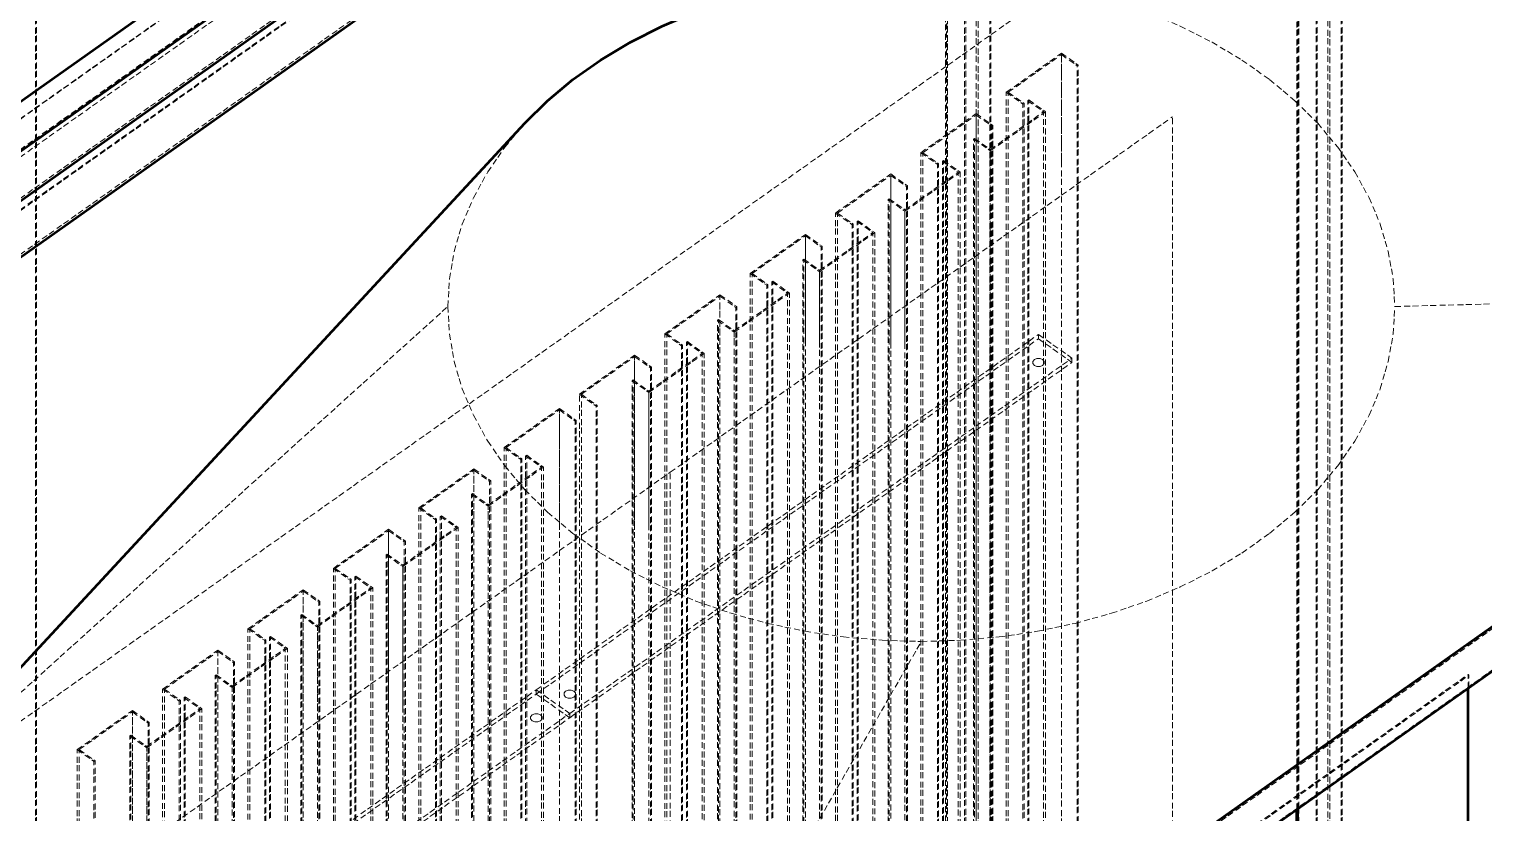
# Model space of a CAD drawing. Header units: millimetres. Extents: x 589 to 12190, y 300 to 8700.
# Drawn here: x 2161 to 3082, y 2345 to 2841 of the extents above; entities that cross this region are included whole.
import ezdxf

# ---------------------------------------------------------------- set-up
doc = ezdxf.new("R2010")
doc.units = ezdxf.units.MM
doc.linetypes.add('Hidden', pattern=[15, 5, -3, 5, -2])
for name, color, linetype, lineweight in [('Default', 7, 'Continuous', 50), ('Edges', 7, 'Hidden', 15), ('HiddenEdges', 2, 'Hidden', 15), ('HiddenSilhouettes', 2, 'Hidden', 15), ('HiddenWires', 7, 'Hidden', 15), ('Silhouettes', 7, 'Continuous', 50)]:
    doc.layers.add(name, color=color, linetype=linetype, lineweight=lineweight)

# ---------------------------------------------------------------- blocks, each defined once
blk = doc.blocks.new('Isometric')
at = {"layer": 'Edges'}
for points in [[(70.7, 190.5), (1329.4, 1080.5)], [(70.7, 180.1), (1277, 1033.1)], [(70.7, 143.1), (1329.4, 1033.1)], [(954.6, 468.8), (987.6, 467.8), (1020.4, 464.9), (1052.8, 460.1), (1084.5, 453.4), (1115.3, 444.9), (1145, 434.7), (1173.4, 422.7), (1200.3, 409.1), (1225.5, 394), (1248.9, 377.5), (1270.3, 359.7), (1289.5, 340.6), (1306.4, 320.5), (1320.9, 299.5), (1332.9, 277.8), (1342.4, 255.4), (1349.1, 232.5), (1353.2, 209.3), (1354.6, 185.9)], [(554.6, 185.9), (556, 209.3), (560, 232.5), (566.8, 255.4), (576.3, 277.8), (588.3, 299.5), (602.8, 320.5), (619.7, 340.6)], [(1354.6, 185.9), (1837.2, 198.8)], [(71.2, -250.7), (554.6, 185.9)], [(554.6, 185.9), (556, 162.6), (560, 139.4), (566.8, 116.5), (576.3, 94.1), (588.3, 72.3), (602.8, 51.3), (619.7, 31.2), (638.9, 12.2), (660.3, -5.6), (683.7, -22.2), (708.9, -37.3), (735.8, -50.9), (764.2, -62.8), (793.9, -73.1), (824.7, -81.6), (856.4, -88.3), (888.8, -93.1), (921.6, -95.9), (954.6, -96.9)], [(954.6, -96.9), (987.6, -95.9), (1020.4, -93.1), (1052.8, -88.3), (1084.5, -81.6), (1115.3, -73.1), (1145, -62.8), (1173.4, -50.9), (1200.3, -37.3), (1225.5, -22.2), (1248.9, -5.6), (1270.3, 12.2), (1289.5, 31.2), (1306.4, 51.3), (1320.9, 72.3), (1332.9, 94.1), (1342.4, 116.5), (1349.1, 139.4), (1353.2, 162.6), (1354.6, 185.9)], [(637.2, -649.8), (954.6, -96.9)], [(662.4, -668.8), (1468.5, -98.8)], [(1273.6, -1090.1), (1273.6, -237.4)]]:
    blk.add_lwpolyline(points, dxfattribs=at)
for points in [[(70.7, 257.3, 0), (1272.8, 1107.3, 0)], [(1417.3, -1763.3, 0), (1417.3, -135.8, 0)]]:
    blk.add_polyline3d(points, dxfattribs=at)
at = {"layer": 'HiddenEdges'}
for points in [[(206.3, -288.8), (206.3, 1379.9)], [(992.1, -843.2), (992.1, 825.5)], [(1002.7, -861.7), (1002.7, 826.6)], [(976.7, -880.6), (976.7, 809.4)], [(1012.4, -858.8), (1012.4, 809.9)], [(1289.1, -1053.2), (1289.1, 615.5)], [(1299.7, -1071.7), (1299.7, 616.6)], [(1273.6, -237.4), (1273.6, 598.2)], [(976.7, -880.1), (976.7, 503.7)], [(1073, 308.8), (1073, 399.8)], [(1073, -379.3), (1073, 398.6)], [(1040.5, -449.3), (1040.5, 356.8)], [(1045.5, -445.8), (1045.5, 360.3)], [(1000.9, 308.8), (1000.9, 348.8)], [(1000.9, -458.5), (1000.9, 347.6)], [(1014.2, -467.9), (1014.2, 338.2)], [(999.6, -478.2), (999.6, 327.9)], [(973.3, -496.8), (973.3, 309.3)], [(1012.9, 308.8), (1012.9, 318.5)], [(1012.9, -421.8), (1012.9, 317.3)], [(928.8, -509.5), (928.8, 296.6)], [(968.4, -500.3), (968.4, 305.8)], [(942.1, -518.9), (942.1, 287.2)], [(927.5, -529.2), (927.5, 276.9)], [(901.2, -547.8), (901.2, 258.3)], [(940.8, 154.4), (940.8, 267.5)], [(940.8, -472.8), (940.8, 266.3)], [(896.3, -551.3), (896.3, 254.8)], [(856.7, -560.5), (856.7, 245.6)], [(870, -569.9), (870, 236.2)], [(855.4, -580.2), (855.4, 225.9)], [(868.7, 154.4), (868.7, 216.5)], [(868.7, -523.8), (868.7, 215.3)], [(824.1, -602.3), (824.1, 203.8)], [(829.1, -598.8), (829.1, 207.3)], [(784.5, 154.4), (784.5, 195.8)], [(784.5, -611.5), (784.5, 194.6)], [(797.8, -620.9), (797.8, 185.2)], [(783.3, -631.2), (783.3, 174.9)], [(796.6, 154.4), (796.6, 165.5)], [(796.6, -574.8), (796.6, 164.3)], [(1053.6, 158.7), (1053.6, 162.3)], [(752, -653.3), (752, 152.8)], [(757, -649.8), (757, 156.3)], [(712.4, 0), (712.4, 144.8)], [(712.4, -662.5), (712.4, 143.6)], [(711.1, -682.2), (711.1, 123.9)], [(725.7, -671.9), (725.7, 134.2)], [(724.4, 0), (724.4, 114.5)], [(648.8, 0), (648.8, 99.8)], [(648.8, -707.5), (648.8, 98.6)], [(662.1, -716.9), (662.1, 89.2)], [(616.2, -749.3), (616.2, 56.8)], [(621.2, -745.8), (621.2, 60.3)], [(576.6, -758.5), (576.6, 47.6)], [(589.9, -767.9), (589.9, 38.2)], [(575.4, -778.2), (575.4, 27.9)], [(588.7, -788.8), (588.7, 17.3)], [(544.1, -800.3), (544.1, 5.8)], [(549.1, -796.8), (549.1, 9.3)], [(504.5, -154.4), (504.5, -2.2)], [(504.5, -809.5), (504.5, -3.4)], [(503.2, -829.2), (503.2, -23.1)], [(517.8, -818.9), (517.8, -12.8)], [(516.5, -154.4), (516.5, -32.5)], [(516.5, -839.8), (516.5, -33.7)], [(472, -851.3), (472, -45.2)], [(476.9, -847.8), (476.9, -41.7)], [(432.4, -154.4), (432.4, -53.2)], [(432.4, -860.5), (432.4, -54.4)], [(445.7, -869.9), (445.7, -63.8)], [(431.1, -880.2), (431.1, -74.1)], [(444.4, -154.4), (444.4, -83.5)], [(444.4, -890.8), (444.4, -84.7)], [(399.9, -902.3), (399.9, -96.2)], [(404.8, -898.8), (404.8, -92.7)], [(360.3, -154.4), (360.3, -104.2)], [(360.3, -911.5), (360.3, -105.4)], [(373.6, -920.9), (373.6, -114.8)], [(359, -931.2), (359, -125.1)], [(1417.3, -135.8), (1417.3, -125.4)], [(327.7, -953.3), (327.7, -147.2)], [(332.7, -949.8), (332.7, -143.7)], [(372.3, -941.8), (372.3, -135.7)], [(629.3, -141.3), (629.3, -137.7)], [(288.1, -308.8), (288.1, -155.2)], [(288.1, -962.5), (288.1, -156.4)], [(657.6, -161.3), (657.6, -157.7)], [(301.4, -971.9), (301.4, -165.8)], [(286.9, -982.2), (286.9, -176.1)], [(300.2, -308.8), (300.2, -185.5)], [(300.2, -992.8), (300.2, -186.7)], [(255.6, -1004.3), (255.6, -198.2)]]:
    blk.add_lwpolyline(points, dxfattribs=at)
for points in [[(70.7, 257.7, 0), (1271.1, 1106.5, 0)], [(70.7, 271.5, 0), (1251.6, 1106.5, 0)], [(70.7, 231.7, 0), (1271.1, 1080.5, 0)], [(70.7, 181, 0), (1272.8, 1031, 0)], [(1002.7, -861.3, 0), (1002.7, 828.6, 0)], [(1299.7, -1071.3, 0), (1299.7, 618.6, 0)], [(70.7, -251.2, 0), (1272.8, 598.8, 0)], [(1309.4, -1068.8, 0), (1309.4, 599.9, 0)], [(1086.3, -369.9, 0), (1086.3, 389.2, 0)], [(928.8, 154.4, 0), (928.8, 297.8, 0)], [(856.7, 154.4, 0), (856.7, 246.8, 0)], [(724.4, -625.8, 0), (724.4, 113.3, 0)], [(679.9, -657.3, 0), (679.9, 101.8, 0)], [(576.6, 0, 0), (576.6, 48.8, 0)], [(588.7, 0, 0), (588.7, 18.5, 0)], [(372.3, -154.4, 0), (372.3, -134.5, 0)], [(662.4, -658, 0), (1416.5, -124.8, 0)]]:
    blk.add_polyline3d(points, dxfattribs=at)
at = {"layer": 'HiddenSilhouettes'}
for points in [[(207.2, -288.2), (207.2, 1380.5)], [(70.7, 225.4), (1277, 1078.4)], [(991.2, -843.8), (991.2, 824.9)], [(1013.3, -858.2), (1013.3, 810.5)], [(1288.2, -1053.8), (1288.2, 614.9)], [(1272.8, -238), (1272.8, 598.8)], [(975, -878.9), (975, 503.1)], [(1028.1, 366.8), (1073, 398.6)], [(1073, 399.8), (1087.2, 389.8)], [(1073, 398.6), (1086.3, 389.2)], [(1086.3, 389.2), (1087.2, 389.8)], [(1087.2, -369.3), (1087.2, 389.8)], [(1026.4, -439.3), (1026.4, 366.8)], [(1026.4, 366.8), (1040.5, 356.8)], [(1028.1, -439.3), (1028.1, 366.8)], [(1028.1, 366.8), (1041.4, 357.4)], [(1041.4, -448.7), (1041.4, 357.4)], [(1044.6, -446.4), (1044.6, 359.7)], [(1044.6, 359.7), (1057.9, 350.3)], [(955.9, 315.8), (1000.9, 347.6)], [(1000.9, 348.8), (1015.1, 338.8)], [(1000.9, 347.6), (1014.2, 338.2)], [(1012.9, 318.5), (1057.9, 350.3)], [(1012.9, 317.3), (1059.6, 350.3)], [(1057.9, -455.8), (1057.9, 350.3)], [(1014.2, 338.2), (1015.1, 338.8)], [(1015.1, -467.3), (1015.1, 338.8)], [(998.8, 327.3), (999.6, 327.9)], [(998.8, -431.8), (998.8, 327.3)], [(998.8, 327.3), (1012.9, 317.3)], [(954.2, -490.3), (954.2, 315.8)], [(954.2, 315.8), (968.4, 305.8)], [(955.9, -490.3), (955.9, 315.8)], [(955.9, 315.8), (969.2, 306.4)], [(973.3, 309.3), (987.5, 299.3)], [(928.8, 297.8), (942.9, 287.8)], [(928.8, 296.6), (942.1, 287.2)], [(940.8, 267.5), (985.8, 299.3)], [(940.8, 266.3), (987.5, 299.3)], [(969.2, -499.7), (969.2, 306.4)], [(985.8, -506.8), (985.8, 299.3)], [(987.5, -439.8), (987.5, 299.3)], [(942.1, 287.2), (942.9, 287.8)], [(942.9, -518.3), (942.9, 287.8)], [(926.7, 276.3), (927.5, 276.9)], [(883.8, -541.3), (883.8, 264.8)], [(883.8, 264.8), (897.1, 255.4)], [(900.4, 257.7), (901.2, 258.3)], [(810, 213.8), (856.7, 246.8)], [(868.7, 216.5), (913.7, 248.3)], [(896.3, 254.8), (897.1, 255.4)], [(897.1, -550.7), (897.1, 255.4)], [(900.4, -548.4), (900.4, 257.7)], [(913.7, -557.8), (913.7, 248.3)], [(915.3, -490.8), (915.3, 248.3)], [(811.7, 213.8), (856.7, 245.6)], [(856.7, 245.6), (870, 236.2)], [(870.8, -569.3), (870.8, 236.8)], [(854.5, 225.3), (855.4, 225.9)], [(854.5, -533.8), (854.5, 225.3)], [(855.4, 225.9), (868.7, 216.5)], [(810, -592.3), (810, 213.8)], [(810, 213.8), (824.1, 203.8)], [(811.7, -592.3), (811.7, 213.8)], [(811.7, 213.8), (825, 204.4)], [(796.6, 165.5), (841.5, 197.3)], [(796.6, 164.3), (843.2, 197.3)], [(824.1, 203.8), (825, 204.4)], [(825, -601.7), (825, 204.4)], [(828.2, 206.7), (829.1, 207.3)], [(828.2, -599.4), (828.2, 206.7)], [(829.1, 207.3), (843.2, 197.3)], [(841.5, -608.8), (841.5, 197.3)], [(843.2, -541.8), (843.2, 197.3)], [(784.5, 194.6), (797.8, 185.2)], [(797.8, 185.2), (798.7, 185.8)], [(798.7, -620.3), (798.7, 185.8)], [(782.4, 174.3), (783.3, 174.9)], [(782.4, 174.3), (796.6, 164.3)], [(783.3, 174.9), (796.6, 165.5)], [(629.3, -137.7), (1053.6, 162.3)], [(737.9, -643.3), (737.9, 162.8)], [(739.6, -643.3), (739.6, 162.8)], [(739.6, 162.8), (752.9, 153.4)], [(1053.6, 162.3), (1081.9, 142.3)], [(629.3, -141.3), (1053.6, 158.7)], [(752.9, -652.7), (752.9, 153.4)], [(756.1, 155.7), (757, 156.3)], [(756.1, -650.4), (756.1, 155.7)], [(757, 156.3), (771.1, 146.3)], [(1053.6, 158.7), (1081.9, 138.7)], [(657.6, -161.3), (1081.9, 138.7)], [(665.7, 111.8), (712.4, 144.8)], [(667.4, 111.8), (712.4, 143.6)], [(712.4, 144.8), (726.6, 134.8)], [(712.4, 143.6), (725.7, 134.2)], [(724.4, 114.5), (769.4, 146.3)], [(724.4, 113.3), (771.1, 146.3)], [(769.4, -659.8), (769.4, 146.3)], [(1081.9, 138.7), (1081.9, 142.3)], [(710.3, 123.3), (711.1, 123.9)], [(710.3, -635.8), (710.3, 123.3)], [(710.3, 123.3), (724.4, 113.3)], [(726.6, -671.3), (726.6, 134.8)], [(667.4, -694.3), (667.4, 111.8)], [(667.4, 111.8), (680.7, 102.4)], [(648.8, 98.6), (662.1, 89.2)], [(680.7, -656.7), (680.7, 102.4)], [(662.9, -716.3), (662.9, 89.8)], [(602.1, -739.3), (602.1, 66.8)], [(602.1, 66.8), (616.2, 56.8)], [(603.8, -739.3), (603.8, 66.8)], [(603.8, 66.8), (617.1, 57.4)], [(588.7, 18.5), (633.6, 50.3)], [(616.2, 56.8), (617.1, 57.4)], [(617.1, -748.7), (617.1, 57.4)], [(620.3, -746.4), (620.3, 59.7)], [(621.2, 60.3), (635.3, 50.3)], [(633.6, -755.8), (633.6, 50.3)], [(635.3, -755.8), (635.3, 50.3)], [(590.8, -767.3), (590.8, 38.8)], [(574.5, 27.3), (575.4, 27.9)], [(574.5, -778.8), (574.5, 27.3)], [(575.4, 27.9), (588.7, 18.5)], [(530, -790.3), (530, 15.8)], [(530, 15.8), (544.1, 5.8)], [(531.7, -790.3), (531.7, 15.8)], [(531.7, 15.8), (545, 6.4)], [(545, -799.7), (545, 6.4)], [(548.2, 8.7), (549.1, 9.3)], [(548.2, -797.4), (548.2, 8.7)], [(548.2, 8.7), (561.5, -0.7)], [(549.1, 9.3), (563.2, -0.7)], [(504.5, -2.2), (518.7, -12.2)], [(516.5, -32.5), (561.5, -0.7)], [(517.8, -12.8), (518.7, -12.2)], [(518.7, -818.3), (518.7, -12.2)], [(561.5, -806.8), (561.5, -0.7)], [(563.2, -806.8), (563.2, -0.7)], [(975.8, -154.4), (975.8, 0)], [(502.4, -829.8), (502.4, -23.7)], [(502.4, -23.7), (516.5, -33.7)], [(457.9, -841.3), (457.9, -35.2)], [(457.9, -35.2), (472, -45.2)], [(459.5, -841.3), (459.5, -35.2)], [(459.5, -35.2), (472.8, -44.6)], [(472, -45.2), (472.8, -44.6)], [(472.8, -850.7), (472.8, -44.6)], [(476.1, -848.4), (476.1, -42.3)], [(476.9, -41.7), (491.1, -51.7)], [(489.4, -857.8), (489.4, -51.7)], [(491.1, -857.8), (491.1, -51.7)], [(445.7, -63.8), (446.5, -63.2)], [(446.5, -869.3), (446.5, -63.2)], [(430.3, -74.7), (431.1, -74.1)], [(430.3, -880.8), (430.3, -74.7)], [(430.3, -74.7), (444.4, -84.7)], [(431.1, -74.1), (444.4, -83.5)], [(385.7, -892.3), (385.7, -86.2)], [(385.7, -86.2), (399.9, -96.2)], [(387.4, -892.3), (387.4, -86.2)], [(387.4, -86.2), (400.7, -95.6)], [(400.7, -901.7), (400.7, -95.6)], [(404, -93.3), (404.8, -92.7)], [(404, -899.4), (404, -93.3)], [(404, -93.3), (417.3, -102.7)], [(313.6, -137.2), (360.3, -104.2)], [(360.3, -104.2), (374.4, -114.2)], [(372.3, -135.7), (419, -102.7)], [(417.3, -908.8), (417.3, -102.7)], [(419, -908.8), (419, -102.7)], [(374.4, -920.3), (374.4, -114.2)], [(358.1, -931.8), (358.1, -125.7)], [(358.1, -125.7), (372.3, -135.7)], [(1416.5, -136.4), (1416.5, -124.8)], [(1416.5, -124.8), (1417.3, -125.4)], [(205.1, -437.7), (629.3, -137.7)], [(313.6, -943.3), (313.6, -137.2)], [(315.3, -943.3), (315.3, -137.2)], [(315.3, -137.2), (328.6, -146.6)], [(327.7, -147.2), (328.6, -146.6)], [(328.6, -952.7), (328.6, -146.6)], [(331.8, -950.4), (331.8, -144.3)], [(331.8, -144.3), (345.1, -153.7)], [(629.3, -137.7), (657.6, -157.7)], [(629.3, -141.3), (657.6, -161.3)], [(233.3, -457.7), (657.6, -157.7)], [(243.2, -188.2), (288.1, -156.4)], [(345.1, -959.8), (345.1, -153.7)], [(346.8, -959.8), (346.8, -153.7)], [(975.8, -463.2), (975.8, -154.4)], [(301.4, -165.8), (302.3, -165.2)], [(302.3, -971.3), (302.3, -165.2)], [(286, -176.7), (286.9, -176.1)], [(286, -982.8), (286, -176.7)], [(286, -176.7), (300.2, -186.7)], [(286.9, -176.1), (300.2, -185.5)], [(241.5, -994.3), (241.5, -188.2)], [(243.2, -994.3), (243.2, -188.2)], [(243.2, -188.2), (256.5, -197.6)], [(255.6, -198.2), (256.5, -197.6)], [(256.5, -1003.7), (256.5, -197.6)]]:
    blk.add_lwpolyline(points, dxfattribs=at)
for points in [[(1001, -860.5, 0), (1001, 827.8, 0)], [(1298, -1070.5, 0), (1298, 617.8, 0)], [(1271.9, -238.6, 0), (1271.9, 598.5, 0)], [(1310.3, -1068.2, 0), (1310.3, 600.5, 0)], [(975.8, 0, 0), (975.8, 503.4, 0)], [(1026.4, 366.8, 0), (1073, 399.8, 0)], [(1040.5, 356.8, 0), (1041.4, 357.4, 0)], [(1044.6, 359.7, 0), (1045.5, 360.3, 0)], [(1045.5, 360.3, 0), (1059.6, 350.3, 0)], [(954.2, 315.8, 0), (1000.9, 348.8, 0)], [(1059.6, -388.8, 0), (1059.6, 350.3, 0)], [(999.6, 327.9, 0), (1012.9, 318.5, 0)], [(972.5, 308.7, 0), (973.3, 309.3, 0)], [(972.5, -497.4, 0), (972.5, 308.7, 0)], [(972.5, 308.7, 0), (985.8, 299.3, 0)], [(882.1, 264.8, 0), (928.8, 297.8, 0)], [(883.8, 264.8, 0), (928.8, 296.6, 0)], [(968.4, 305.8, 0), (969.2, 306.4, 0)], [(926.7, -482.8, 0), (926.7, 276.3, 0)], [(926.7, 276.3, 0), (940.8, 266.3, 0)], [(927.5, 276.9, 0), (940.8, 267.5, 0)], [(882.1, -541.3, 0), (882.1, 264.8, 0)], [(882.1, 264.8, 0), (896.3, 254.8, 0)], [(901.2, 258.3, 0), (915.3, 248.3, 0)], [(856.7, 246.8, 0), (870.8, 236.8, 0)], [(868.7, 215.3, 0), (915.3, 248.3, 0)], [(900.4, 257.7, 0), (913.7, 248.3, 0)], [(870, 236.2, 0), (870.8, 236.8, 0)], [(854.5, 225.3, 0), (868.7, 215.3, 0)], [(828.2, 206.7, 0), (841.5, 197.3, 0)], [(737.9, 162.8, 0), (784.5, 195.8, 0)], [(739.6, 162.8, 0), (784.5, 194.6, 0)], [(784.5, 195.8, 0), (798.7, 185.8, 0)], [(782.4, -584.8, 0), (782.4, 174.3, 0)], [(737.9, 162.8, 0), (752, 152.8, 0)], [(752, 152.8, 0), (752.9, 153.4, 0)], [(756.1, 155.7, 0), (769.4, 146.3, 0)], [(657.6, -157.7, 0), (1081.9, 142.3, 0)], [(771.1, -592.8, 0), (771.1, 146.3, 0)], [(711.1, 123.9, 0), (724.4, 114.5, 0)], [(725.7, 134.2, 0), (726.6, 134.8, 0)], [(665.7, -667.3, 0), (665.7, 111.8, 0)], [(665.7, 111.8, 0), (679.9, 101.8, 0)], [(602.1, 66.8, 0), (648.8, 99.8, 0)], [(603.8, 66.8, 0), (648.8, 98.6, 0)], [(648.8, 99.8, 0), (662.9, 89.8, 0)], [(679.9, 101.8, 0), (680.7, 102.4, 0)], [(662.1, 89.2, 0), (662.9, 89.8, 0)], [(588.7, 17.3, 0), (635.3, 50.3, 0)], [(620.3, 59.7, 0), (621.2, 60.3, 0)], [(620.3, 59.7, 0), (633.6, 50.3, 0)], [(530, 15.8, 0), (576.6, 48.8, 0)], [(531.7, 15.8, 0), (576.6, 47.6, 0)], [(576.6, 48.8, 0), (590.8, 38.8, 0)], [(576.6, 47.6, 0), (589.9, 38.2, 0)], [(589.9, 38.2, 0), (590.8, 38.8, 0)], [(574.5, 27.3, 0), (588.7, 17.3, 0)], [(544.1, 5.8, 0), (545, 6.4, 0)], [(457.9, -35.2, 0), (504.5, -2.2, 0)], [(459.5, -35.2, 0), (504.5, -3.4, 0)], [(504.5, -3.4, 0), (517.8, -12.8, 0)], [(516.5, -33.7, 0), (563.2, -0.7, 0)], [(502.4, -23.7, 0), (503.2, -23.1, 0)], [(503.2, -23.1, 0), (516.5, -32.5, 0)], [(476.1, -42.3, 0), (476.9, -41.7, 0)], [(476.1, -42.3, 0), (489.4, -51.7, 0)], [(385.7, -86.2, 0), (432.4, -53.2, 0)], [(387.4, -86.2, 0), (432.4, -54.4, 0)], [(432.4, -53.2, 0), (446.5, -63.2, 0)], [(432.4, -54.4, 0), (445.7, -63.8, 0)], [(444.4, -83.5, 0), (489.4, -51.7, 0)], [(444.4, -84.7, 0), (491.1, -51.7, 0)], [(638.1, -651.2, 0), (1442.5, -82.4, 0)], [(399.9, -96.2, 0), (400.7, -95.6, 0)], [(404.8, -92.7, 0), (419, -102.7, 0)], [(315.3, -137.2, 0), (360.3, -105.4, 0)], [(360.3, -105.4, 0), (373.6, -114.8, 0)], [(372.3, -134.5, 0), (417.3, -102.7, 0)], [(373.6, -114.8, 0), (374.4, -114.2, 0)], [(358.1, -125.7, 0), (359, -125.1, 0)], [(359, -125.1, 0), (372.3, -134.5, 0)], [(663.3, -658.6, 0), (1417.3, -125.4, 0)], [(205.1, -441.3, 0), (629.3, -141.3, 0)], [(313.6, -137.2, 0), (327.7, -147.2, 0)], [(331.8, -144.3, 0), (332.7, -143.7, 0)], [(332.7, -143.7, 0), (346.8, -153.7, 0)], [(241.5, -188.2, 0), (288.1, -155.2, 0)], [(288.1, -155.2, 0), (302.3, -165.2, 0)], [(288.1, -156.4, 0), (301.4, -165.8, 0)], [(300.2, -185.5, 0), (345.1, -153.7, 0)], [(300.2, -186.7, 0), (346.8, -153.7, 0)], [(233.3, -461.3, 0), (657.6, -161.3, 0)], [(241.5, -188.2, 0), (255.6, -198.2, 0)]]:
    blk.add_polyline3d(points, dxfattribs=at)
at = {"layer": 'HiddenWires'}
for points in [[(1048.8, 139.6), (1050.1, 141.2)], [(1048.8, 137.8), (1048.8, 139.6)], [(1048.8, 137.8), (1050.1, 136.2)], [(1050.1, 141.2), (1052.3, 142.1)], [(1054.9, 142.1), (1057.1, 141.2)], [(1057.1, 141.2), (1058.4, 139.6)], [(1057.1, 136.2), (1058.4, 137.8)], [(1058.4, 137.8), (1058.4, 139.6)], [(742.5, -613), (742.5, 46)], [(652.8, -140.4), (654.1, -138.8)], [(652.8, -142.2), (654.1, -143.8)], [(654.1, -138.8), (656.3, -137.9)], [(654.1, -143.8), (656.3, -144.7)], [(656.3, -137.9), (658.9, -137.9)], [(658.9, -137.9), (661.1, -138.8)], [(658.9, -144.7), (661.1, -143.8)], [(661.1, -138.8), (662.4, -140.4)], [(661.1, -143.8), (662.4, -142.2)], [(662.4, -142.2), (662.4, -140.4)], [(624.5, -160.4), (625.8, -158.8)], [(625.8, -158.8), (628, -157.9)], [(630.6, -157.9), (632.9, -158.8)], [(632.9, -158.8), (634.2, -160.4)], [(624.5, -162.2), (625.8, -163.8)], [(625.8, -163.8), (628, -164.7)], [(632.9, -163.8), (634.2, -162.2)]]:
    blk.add_lwpolyline(points, dxfattribs=at)
for points in [[(742.5, 46, 0), (1166.7, 346, 0)], [(1166.7, -313, 0), (1166.7, 346, 0)], [(636.4, -651.2, 0), (1838.5, 198.8, 0)], [(1050.1, 136.2, 0), (1052.3, 135.3, 0)], [(1052.3, 142.1, 0), (1054.9, 142.1, 0)], [(1052.3, 135.3, 0), (1054.9, 135.3, 0)], [(1054.9, 135.3, 0), (1057.1, 136.2, 0)], [(318.2, -254, 0), (742.5, 46, 0)], [(652.8, -142.2, 0), (652.8, -140.4, 0)], [(656.3, -144.7, 0), (658.9, -144.7, 0)], [(628, -157.9, 0), (630.6, -157.9, 0)], [(624.5, -162.2, 0), (624.5, -160.4, 0)], [(628, -164.7, 0), (630.6, -164.7, 0)], [(630.6, -164.7, 0), (632.9, -163.8, 0)], [(634.2, -162.2, 0), (634.2, -160.4, 0)]]:
    blk.add_polyline3d(points, dxfattribs=at)
at = {"layer": 'Silhouettes'}
for points in [[(70.7, 272.3), (1251.6, 1107.3)], [(70.7, 188.4), (1329.4, 1078.4)], [(70.7, 141), (1329.4, 1031)], [(619.7, 340.6), (638.9, 359.7), (660.3, 377.5), (683.7, 394), (708.9, 409.1), (735.8, 422.7), (764.2, 434.7), (793.9, 444.9)], [(663.3, -669), (1467.7, -100.2)], [(1416.5, -1762.7), (1416.5, -136.4)], [(1271.9, -1088.9), (1271.9, -238.6)]]:
    blk.add_lwpolyline(points, dxfattribs=at)
for points in [[(70.7, 230.5, 0), (1272.8, 1080.5, 0)], [(71.2, -250.7, 0), (619.7, 340.6, 0)], [(636.4, -650.4, 0), (1442.5, -80.4, 0)], [(1272.8, -1090.3, 0), (1272.8, -238, 0)]]:
    blk.add_polyline3d(points, dxfattribs=at)

msp = doc.modelspace()

# ---------------------------------------------------------------- block references
at = {"layer": 'Default', "xscale": 0.75, "yscale": 0.75, "zscale": 0.75}
msp.add_blockref('Isometric', (2010, 2526), dxfattribs=at)

doc.saveas('drawing.dxf')
